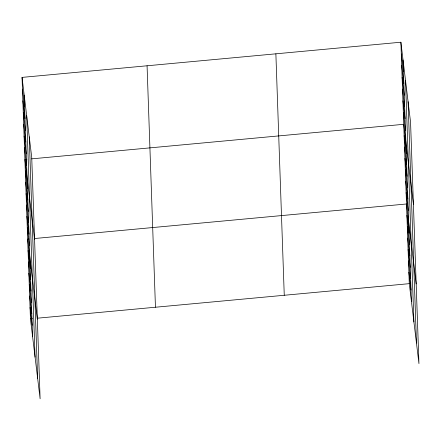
<?xml version="1.0" encoding="UTF-8"?>
<svg xmlns="http://www.w3.org/2000/svg" width="441" height="441" viewBox="0 0 441 441"><rect width="100%" height="100%" fill="white"/><g stroke="black" fill="none" stroke-linecap="round" stroke-linejoin="round"><path stroke-width="0.66" d="M22.05 77.39L31.724 157.338L40.114 398.785L30.44 318.843L22.05 77.39L400.886 42.215L410.56 122.157L418.95 363.61L409.276 283.662L400.886 42.215M26.918 159.295L24.9 159.482L34.574 239.43M31.625 158.859L403.741 124.307L413.415 204.249M29.012 239.039L27.667 239.165L37.342 319.108M34.392 238.537L406.508 203.985L416.183 283.932M30.44 318.843L32.452 318.656M37.16 318.22L409.276 283.662M401.293 53.94L403.449 71.734M401.701 65.67L403.857 83.459M402.109 77.396L404.265 95.19M402.517 89.126L404.673 106.915M402.925 100.851L405.081 118.646M403.333 112.576L405.483 130.371M404.132 135.69L406.288 153.485M404.529 147.074L406.685 164.862M404.926 158.457L407.082 176.246M405.323 169.835L407.473 187.629M405.714 181.218L407.87 199.012M406.111 192.601L408.267 210.396M406.905 215.368L409.055 233.162M407.297 226.751L409.452 244.546M407.693 238.134L409.849 255.929M408.09 249.518L410.24 267.307M408.487 260.901L410.637 278.69M408.879 272.279L411.034 290.073M22.458 89.121L24.613 106.909M22.866 100.846L25.016 118.64M23.274 112.576L25.424 130.365M23.682 124.301L25.832 142.096M24.09 136.032L26.24 153.821M24.492 147.757L26.647 165.551M25.297 170.865L27.452 188.66M25.694 182.249L27.844 200.043M26.091 193.632L28.241 211.426M26.482 205.015L28.637 222.81M26.879 216.399L29.034 234.193M27.276 227.782L29.426 245.576M28.064 250.549L30.22 268.337M28.461 261.926L30.616 279.721M28.858 273.31L31.008 291.104M29.249 284.693L31.405 302.487M29.646 296.076L31.802 313.871M30.043 307.46L32.193 325.254M408.079 101.651L416.469 343.098M405.522 80.516L413.912 321.969M403.041 60.009L411.431 301.457M275.873 53.824L284.258 295.272M147.068 65.781L155.453 307.234M29.244 136.826L37.628 378.279M26.686 115.696L35.071 357.144M24.205 95.184L32.59 336.637"/></g></svg>
